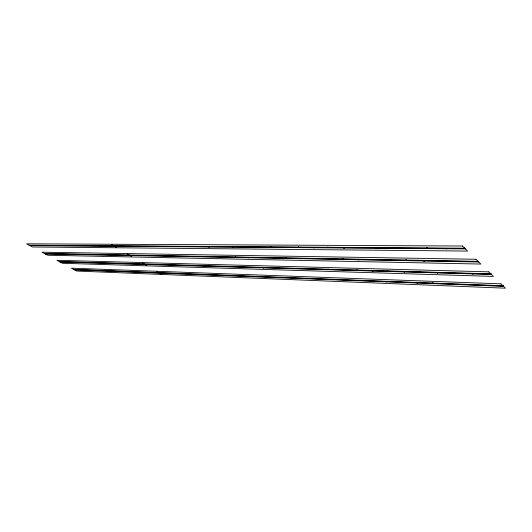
<?xml version="1.0" encoding="UTF-8"?>
<svg xmlns="http://www.w3.org/2000/svg" width="532" height="532" viewBox="0 0 532 532"><rect width="100%" height="100%" fill="white"/><g stroke="black" fill="none" stroke-linecap="round" stroke-linejoin="round"><path stroke-width="0.8" d="M464.396 248.105L465.008 248.225M464.975 248.331L464.376 248.205M445.936 248.637L446.521 248.763M446.448 248.876L445.916 248.75M459.542 261.538L460.107 261.651M460.067 261.757L459.528 261.651M477.796 261.239L478.368 261.352M478.328 261.465L477.789 261.358M409.713 248.364L410.265 248.491M410.225 248.597L409.7 248.477M426.817 247.839L427.376 247.965M427.336 248.072L426.797 247.952M472.489 273.807L473.034 273.913M472.975 274.033L472.502 273.933M490.517 273.727L491.076 273.834M491.009 273.953L490.524 273.854M423.771 260.866L424.297 260.986M424.263 261.092L423.771 260.993M484.832 285.504L485.364 285.611M485.33 285.717L484.825 285.618M440.696 260.567L441.234 260.68M441.194 260.793L440.676 260.68M502.634 285.624L503.179 285.731M503.146 285.837L502.614 285.724M375.725 248.112L376.237 248.238M376.204 248.344L375.718 248.231M437.164 272.79L437.67 272.896M437.643 273.009L437.164 272.903M391.718 247.593L392.244 247.719M392.17 247.832L391.698 247.706M453.909 272.69L454.428 272.796M454.408 272.909L453.902 272.81M390.142 260.241L390.641 260.361M390.608 260.467L390.136 260.361M449.946 284.161L450.444 284.268M450.418 284.374L449.952 284.281M406.002 259.935L406.508 260.055M406.468 260.168L405.983 260.055M466.511 284.248L467.023 284.361M466.983 284.46L466.511 284.367M403.908 271.825L404.387 271.932M404.373 272.045L403.908 271.945M343.758 247.865L344.244 247.992M344.204 248.098L343.758 247.992M419.622 271.712L420.107 271.825M420.074 271.938L419.628 271.839M358.748 247.36L359.24 247.493M359.167 247.606L358.714 247.466M417.068 282.898L417.534 283.004M417.5 283.104L417.048 282.997M358.482 259.656L358.947 259.769M358.914 259.882L358.468 259.769M432.629 282.964L433.108 283.071M433.068 283.177L432.616 283.071M373.364 259.35L373.836 259.463M373.797 259.576L373.344 259.463M372.553 270.921L372.998 271.027M372.972 271.14L372.58 271.054M387.323 270.801L387.775 270.908M387.742 271.021L387.309 270.914M313.647 247.639L314.106 247.766M314.033 247.872L313.621 247.746M327.719 247.147L328.184 247.274M328.151 247.38L327.685 247.254M400.669 281.747L401.115 281.854M401.075 281.96L400.663 281.867M328.61 259.097L329.049 259.217M328.982 259.323L328.61 259.224M342.601 258.791L343.047 258.911M343.02 259.018L342.595 258.918M342.934 270.063L343.353 270.17M343.32 270.283L342.927 270.183M356.832 269.937L357.258 270.043M357.238 270.15L356.812 270.043M285.232 247.427L285.657 247.553M285.618 247.659L285.212 247.54M298.459 246.948L298.898 247.074M298.818 247.18L298.445 247.067M370.465 280.597L370.884 280.703M370.811 280.81L370.438 280.703M386.033 281.701L386.458 281.807M386.405 281.913L386.019 281.82M300.387 258.579L300.799 258.692M300.733 258.798L300.361 258.678M313.561 258.273L313.98 258.386M313.933 258.492L313.554 258.392M314.911 269.259L315.303 269.358M315.27 269.471L314.897 269.365M328.018 269.119L328.417 269.225M328.397 269.332L328.025 269.239M258.372 247.227L258.771 247.347M258.732 247.453L258.339 247.333M270.828 246.755L271.24 246.881M271.2 246.981L270.828 246.881M328.843 279.5L329.228 279.606M329.162 279.706L328.843 279.619M341.883 279.513L342.269 279.619M342.229 279.719L341.89 279.639M356.666 280.57L357.065 280.677M357.019 280.776L356.646 280.683M273.674 258.08L274.06 258.193M286.096 257.774L286.489 257.887M274.02 258.293L273.661 258.193M286.449 257.993L286.07 257.88M288.364 268.494L288.73 268.594M288.67 268.7L288.371 268.613M300.74 268.347L301.112 268.447M301.072 268.554L300.713 268.454M302.462 278.489L302.821 278.588M314.791 278.482L315.157 278.588M302.788 278.688L302.442 278.588M315.11 278.688L314.771 278.595M244.693 246.575L245.079 246.695M245.026 246.801L244.673 246.695M232.943 247.041L233.322 247.161M233.275 247.26L232.93 247.154M260.095 257.308L260.461 257.422M248.364 257.614L248.723 257.721M260.414 257.521L260.095 257.435M248.683 257.82L248.331 257.714M464.695 248.211L29.054 245.205M29.533 245.405L465.041 248.557M29.925 245.618L465.387 248.896M274.878 267.609L275.224 267.716M263.174 267.769L263.513 267.869M275.197 267.815L274.851 267.716M263.48 267.968L263.147 267.869M478.069 261.345L44.389 253.538M44.861 253.731L478.401 261.671M45.24 253.937L478.727 261.997M289.076 277.511L289.421 277.611M277.411 277.524L277.744 277.624M219.929 246.409L220.295 246.522M220.255 246.622L219.889 246.509M196.428 246.25L196.78 246.363M196.734 246.456L196.434 246.369M208.83 246.861L209.189 246.974M209.136 247.074L208.817 246.974M490.783 273.84L59.424 261.578M59.71 261.797L491.103 274.146M60.083 261.997L491.415 274.452M235.43 256.87L235.776 256.976M235.723 257.076L235.403 256.976M224.331 257.169L224.67 257.275M224.597 257.368L224.305 257.269M73.682 269.445L502.9 285.731M74.108 269.611L503.199 286.023M74.467 269.81L503.498 286.316M111.587 244.634L116.222 247.387M127.261 253.95L131.73 256.604M142.39 262.941L146.706 265.501M157 271.619L161.169 274.1M462.461 246.023L26.6 243.816L32.439 246.988L467.595 251.064L462.461 246.023M475.947 259.264L42.021 252.188L47.681 255.26L480.828 264.058L475.947 259.264M488.768 271.852L56.964 260.301L62.444 263.28L493.417 276.414L488.768 271.852M500.971 283.842L71.441 268.168L76.754 271.054L505.4 288.184L500.971 283.842"/></g></svg>
